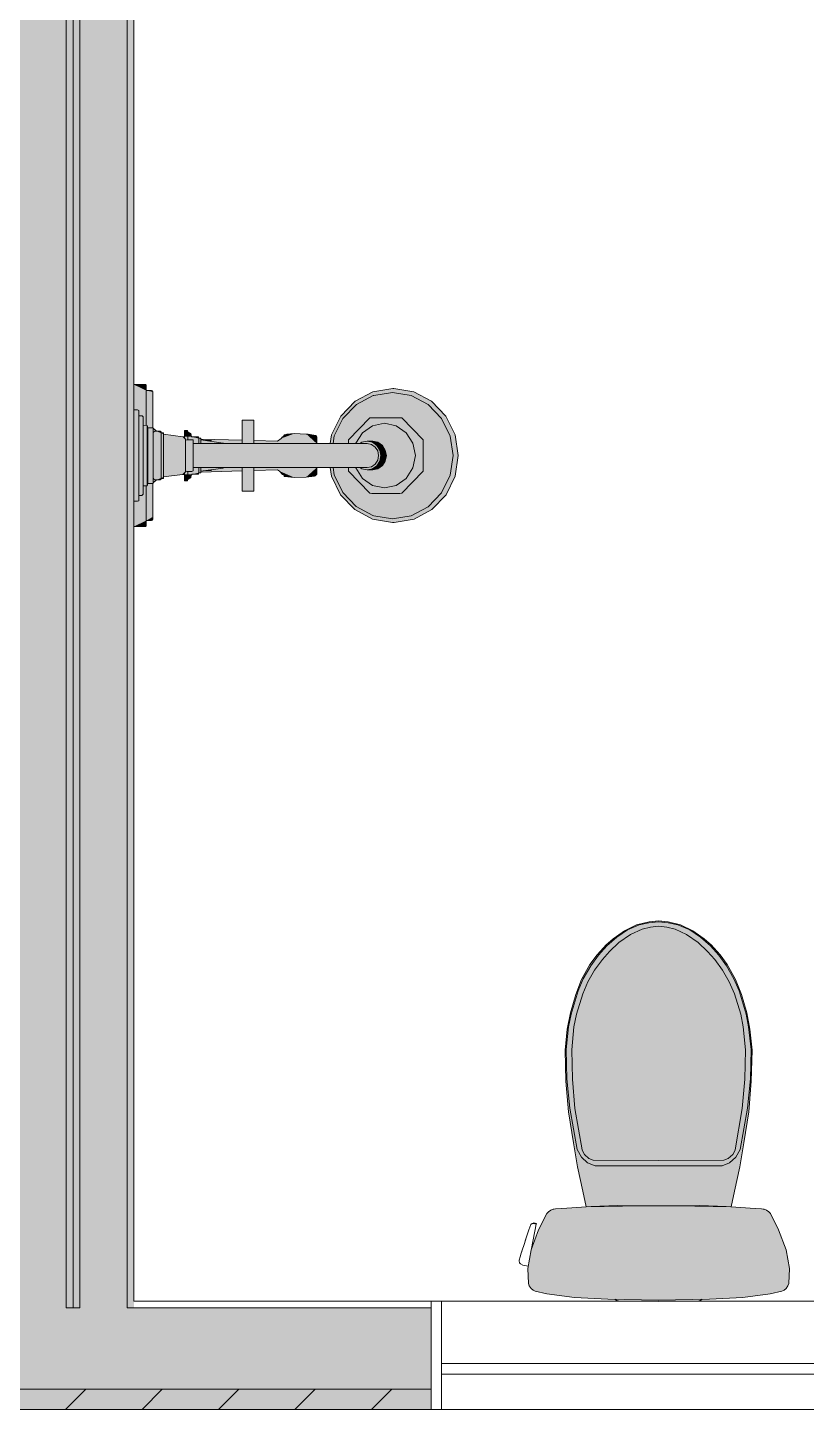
# Model space of a CAD drawing. Header units: inches. Extents: x 99 to 12024, y -5408 to 2559.
# Drawn here: x 9059.3 to 9116.9, y -5408.3 to -5306.1 of the extents above; entities that cross this region are included whole.
import ezdxf

# ---------------------------------------------------------------- set-up
doc = ezdxf.new("R2010")
doc.units = ezdxf.units.IN
doc.header["$LTSCALE"] = 96
doc.header["$MEASUREMENT"] = 0
for name, color, linetype, lineweight in [('Fixtures_ Interior', 231, 'Continuous', 0), ('Walls_  Normal', 6, 'Continuous', 13), ('Windows', 5, 'Continuous', 5)]:
    doc.layers.add(name, color=color, linetype=linetype, lineweight=lineweight)
doc.layers.add('Hatch', color=7, linetype='Continuous', lineweight=0, true_color=0x919191)

# ---------------------------------------------------------------- blocks, each defined once
blk = doc.blocks.new('ADA Toilet')
at = {"layer": 'Fixtures_ Interior', "true_color": 0xffffff, "transparency": 33554687}
h = blk.add_hatch(color=7, dxfattribs=at)
h.dxf.hatch_style = 1
h.paths.add_polyline_path([(-2.364054101943969, 6.809740046024321), (-2.347391843795776, 6.857466662883757), (-2.314676544189453, 6.905904446363448), (-2.277592567443847, 6.936384447574614), (-2.273655550003051, 6.939356256246567), (-2.263622489929199, 6.94336945605278), (-2.234234748840331, 6.953656467437742), (-2.016709266662597, 7.008012448906897), (-1.49824442577362, 7.073620650529862), (-0.872820149421692, 7.106208853363992), (0.08153402519226005, 7.124090453267097), (1.035888199806213, 7.106208853363992), (1.661312476158141, 7.073620650529862), (2.179777317047118, 7.008012448906897), (2.397302799224854, 6.953656467437742), (2.42669054031372, 6.94336945605278), (2.436723600387572, 6.939356256246567), (2.440660617828369, 6.936384447574614), (2.477744594573974, 6.905904446363448), (2.510459894180297, 6.857466662883757), (2.527122152328491, 6.809740046024321), (2.539796766281128, 6.531864080905913), (2.474595077514647, 6.176568846702574), (2.334793533325195, 5.805805019378661), (2.182139333724975, 5.497753812789916), (2.151176834106445, 5.463082842826842), (2.105761607170104, 5.431815492630004), (2.061972007751465, 5.415686511039733), (2.057628643989562, 5.41469589805603), (2.047036872863768, 5.41360366821289), (2.016429850578307, 5.41111447906494), (1.803806443214415, 5.399836824417113), (1.349756032943725, 5.366588248252867), (0.8539734315872184, 5.347208011627196), (0.0815340251922601, 5.35147519302368), (-0.6909053812026974, 5.347208011627196), (-1.186687982559204, 5.366588248252867), (-1.640738392829895, 5.399836824417113), (-1.853361800193787, 5.41111447906494), (-1.883968822479247, 5.41360366821289), (-1.894560593605041, 5.41469589805603), (-1.898903957366943, 5.415686511039733), (-1.942693556785584, 5.431815492630004), (-1.988108783721924, 5.463082842826842), (-2.019071283340454, 5.497753812789916), (-2.171725482940674, 5.805805019378661), (-2.311527027130126, 6.176568846702574), (-2.376728715896606, 6.531864080905913)])
h = blk.add_hatch(color=7, dxfattribs=at)
h.dxf.hatch_style = 1
edge = h.paths.add_edge_path()
edge.add_line((-1.281121208795608, 5.373503274082456), (-1.343532938957214, 5.076291650772093))
edge.add_line((-1.343532938957214, 5.076291650772093), (-1.444472635269165, 4.621733156204223))
edge.add_line((-1.444472635269165, 4.621733156204223), (-1.516303764343262, 4.167174903869628))
edge.add_line((-1.516303764343262, 4.167174903869628), (-1.610588585853576, 3.588080163955688))
edge.add_line((-1.610588585853576, 3.588080163955688), (-1.659915395736694, 3.008985424041748))
edge.add_line((-1.659915395736694, 3.008985424041748), (-1.672920173645019, 2.429890926361083))
edge.add_line((-1.672920173645019, 2.429890926361083), (-1.634108952522278, 2.035581661224366))
edge.add_line((-1.634108952522278, 2.035581661224366), (-1.574545969963074, 1.7259808883667))
edge.add_line((-1.574545969963074, 1.7259808883667), (-1.475663803100586, 1.386078186035157))
edge.add_line((-1.475663803100586, 1.386078186035157), (-1.364005405426026, 1.099007045745849))
edge.add_line((-1.364005405426026, 1.099007045745849), (-1.208201809883118, 0.8209789581298835))
edge.add_line((-1.208201809883118, 0.8209789581298835), (-1.073556322097778, 0.6349239387512206))
edge.add_line((-1.073556322097778, 0.6349239387512206), (-0.904671766281128, 0.4473447875976562))
edge.add_line((-0.904671766281128, 0.4473447875976562), (-0.7739633564949037, 0.3346956558227538))
edge.add_line((-0.7739633564949037, 0.3346956558227538), (-0.5585205960273744, 0.1853690147399911))
edge.add_line((-0.5585205960273744, 0.1853690147399911), (-0.3322065877914425, 0.07721621704101651))
edge.add_line((-0.3322065877914425, 0.07721621704101651), (-0.09646917521953643, 0.02047258758544922))
edge.add_line((-0.09646917521953643, 0.02047258758544921), (0.0815340251922601, 0))
edge.add_line((0.0815340251922601, 0), (0.2595372256040576, 0.02047258758544921))
edge.add_line((0.2595372256040576, 0.02047258758544921), (0.4952746381759645, 0.07721621704101651))
edge.add_line((0.4952746381759645, 0.07721621704101651), (0.7215886464118949, 0.1853690147399911))
edge.add_line((0.7215886464118949, 0.1853690147399911), (0.9370314068794251, 0.3346956558227538))
edge.add_line((0.9370314068794251, 0.3346956558227538), (1.067739816665648, 0.4473447875976562))
edge.add_line((1.067739816665648, 0.4473447875976562), (1.2366243724823, 0.6349239387512206))
edge.add_line((1.2366243724823, 0.6349239387512206), (1.371269860267639, 0.8209789581298835))
edge.add_line((1.371269860267639, 0.8209789581298835), (1.527073455810546, 1.099007045745849))
edge.add_line((1.527073455810546, 1.099007045745849), (1.638731853485107, 1.386078186035157))
edge.add_line((1.638731853485107, 1.386078186035157), (1.737614020347594, 1.7259808883667))
edge.add_line((1.737614020347594, 1.7259808883667), (1.797177002906799, 2.035581661224366))
edge.add_line((1.797177002906799, 2.035581661224366), (1.835988224029541, 2.429890926361083))
edge.add_line((1.835988224029541, 2.429890926361083), (1.822983446121216, 3.008985424041748))
edge.add_line((1.822983446121216, 3.008985424041748), (1.773656636238098, 3.588080163955688))
edge.add_line((1.773656636238098, 3.588080163955688), (1.679371814727782, 4.167174903869628))
edge.add_line((1.679371814727782, 4.167174903869628), (1.607540685653686, 4.621733156204223))
edge.add_line((1.607540685653686, 4.621733156204223), (1.506600989341736, 5.076291650772093))
edge.add_line((1.506600989341736, 5.076291650772093), (1.44418925918013, 5.373503274082456))
edge.add_arc((0.08153402519226094, 45.4302420428841), 40.07990955676836, 268.0516562162248, 271.9483437837752, ccw=False)
at = {"layer": 'Fixtures_ Interior', "color": 17, "true_color": 0x804040, "transparency": 33554687}
blk.add_line((-2.216810424804687, 5.69465470600128), (-2.3040928711257, 6.156852001500676), dxfattribs=at)
for points in [[(-2.364054101943969, 6.809740046024321), (-2.347391843795776, 6.857466662883757), (-2.314676544189453, 6.905904446363448), (-2.277592567443847, 6.936384447574614), (-2.273655550003051, 6.939356256246567), (-2.263622489929199, 6.94336945605278), (-2.234234748840331, 6.953656467437742), (-2.016709266662597, 7.008012448906897), (-1.49824442577362, 7.073620650529862), (-0.872820149421692, 7.106208853363992), (0.08153402519226005, 7.124090453267097), (1.035888199806213, 7.106208853363992), (1.661312476158141, 7.073620650529862), (2.179777317047118, 7.008012448906897), (2.397302799224854, 6.953656467437742), (2.42669054031372, 6.94336945605278), (2.436723600387572, 6.939356256246567), (2.440660617828369, 6.936384447574614), (2.477744594573974, 6.905904446363448), (2.510459894180297, 6.857466662883757), (2.527122152328491, 6.809740046024321), (2.539796766281128, 6.531864080905913), (2.474595077514647, 6.176568846702574), (2.334793533325195, 5.805805019378661), (2.182139333724975, 5.497753812789916), (2.151176834106445, 5.463082842826842), (2.105761607170104, 5.431815492630004), (2.061972007751465, 5.415686511039733), (2.057628643989562, 5.41469589805603), (2.047036872863768, 5.41360366821289), (2.016429850578307, 5.41111447906494), (1.803806443214415, 5.399836824417113), (1.349756032943725, 5.366588248252867), (0.8539734315872184, 5.347208011627196), (0.0815340251922601, 5.35147519302368), (-0.6909053812026974, 5.347208011627196), (-1.186687982559204, 5.366588248252867), (-1.640738392829895, 5.399836824417113), (-1.853361800193787, 5.41111447906494), (-1.883968822479247, 5.41360366821289), (-1.894560593605041, 5.41469589805603), (-1.898903957366943, 5.415686511039733), (-1.942693556785584, 5.431815492630004), (-1.988108783721924, 5.463082842826842), (-2.019071283340454, 5.497753812789916), (-2.171725482940674, 5.805805019378661), (-2.311527027130126, 6.176568846702574), (-2.376728715896606, 6.531864080905913)], [(-0.7060183758735653, 0.308559169769287), (-0.8906255669593811, 0.4712207527160653), (-1.04830883216858, 0.6463791503906258), (-1.192682408332824, 0.8459217185974119), (-1.333169714927674, 1.091336486816406), (-1.43040094089508, 1.317396331787109), (-1.560576013565063, 1.749882045745849), (-1.609572538375855, 1.991588706970215), (-1.655749831199646, 2.418867374420167), (-1.641678136825562, 2.969285327911376), (-1.588795342445373, 3.519678089141845), (-1.450314575195312, 4.295952896118163), (-1.36718035697937, 4.438395994186401), (-1.25138182926178, 4.543424951553344), (-1.113027992248535, 4.602327606201171), (1.276096042633057, 4.602327606201171), (1.414449879646299, 4.543424951553344), (1.53024840736389, 4.438395994186401), (1.613382625579834, 4.295952896118163), (1.751863392829895, 3.519678089141845), (1.804746187210082, 2.969285327911376), (1.818817881584167, 2.418867374420167), (1.772640588760375, 1.991588706970215), (1.723644063949584, 1.749882045745849), (1.593468991279601, 1.317396331787109), (1.496237765312194, 1.091336486816406), (1.355750458717345, 0.8459217185974119), (1.2113768825531, 0.6463791503906258), (1.053693617343902, 0.4712207527160653), (0.8690864262580863, 0.308559169769287), (0.6688074083328239, 0.1695448837280273), (0.4452620356082918, 0.07655588912963866), (0.2633980304002755, 0.03566158294677733), (0.0815340251922601, 0.01775473022460937), (-0.1003299800157544, 0.03566158294677733), (-0.2821939852237707, 0.07655588912963866), (-0.5057393579483037, 0.1695448837280273)]]:
    blk.add_lwpolyline(points, close=True, dxfattribs=at)
for points in [[(0.9012120554687529, 7.108732261333059), (0.8577072153091422, 7.137095253884793), (0.8378698239326469, 7.137400051474572), (0.08153402519226005, 7.14811885124445), (-0.6748017735481259, 7.137400051474572), (-0.6946391649246216, 7.137095253884793), (-0.7381440050842311, 7.108732261333059)], [(-2.367994570386471, 6.484270217414072), (-2.467178136825561, 6.465519232749938), (-2.513710906982421, 6.442405272960661), (-2.529636775970459, 6.426327039241789), (-2.539796766281127, 6.383909025192259), (-2.537637741088867, 6.374866638660431), (-2.520035617828368, 6.307912271022795), (-2.499715637207031, 6.239789430618285), (-2.47672866821289, 6.169101279258727), (-2.496565877914429, 6.229731057167052)], [(-2.53724591597569, 6.373376227402139), (-2.535275482177733, 6.365240046024321), (-2.532951719574078, 6.357042106777784)], [(-2.410231273651123, 5.977077268600462), (-2.451887403488159, 6.096685883522032), (-2.47672866821289, 6.169101279258727)], [(-2.29311196899414, 5.692673480033873), (-2.266619884490966, 5.685231225967406), (-2.216810424804687, 5.69465470600128), (-2.214371862411499, 5.681700675964356), (-2.264130695343017, 5.672302630424499), (-2.291816505432128, 5.683707215309142), (-2.315616409301757, 5.704916313171386), (-2.35498634147644, 5.803290395736693), (-2.422686128937075, 6.012839303999078)]]:
    blk.add_lwpolyline(points, dxfattribs=at)
blk.add_lwpolyline([(-1.281121208795608, 5.373503274082456), (-1.343532938957214, 5.076291650772093), (-1.444472635269165, 4.621733156204223), (-1.516303764343262, 4.167174903869628), (-1.610588585853576, 3.588080163955688), (-1.659915395736694, 3.008985424041748), (-1.672920173645019, 2.429890926361083), (-1.634108952522278, 2.035581661224366), (-1.574545969963074, 1.7259808883667), (-1.475663803100586, 1.386078186035157), (-1.364005405426026, 1.099007045745849), (-1.208201809883118, 0.8209789581298835), (-1.073556322097778, 0.6349239387512206), (-0.904671766281128, 0.4473447875976562), (-0.7739633564949037, 0.3346956558227538), (-0.5585205960273744, 0.1853690147399911), (-0.3322065877914425, 0.07721621704101651), (-0.09646917521953643, 0.02047258758544921), (0.0815340251922601, 0), (0.2595372256040576, 0.02047258758544921), (0.4952746381759645, 0.07721621704101651), (0.7215886464118949, 0.1853690147399911), (0.9370314068794251, 0.3346956558227538), (1.067739816665648, 0.4473447875976562), (1.2366243724823, 0.6349239387512206), (1.371269860267639, 0.8209789581298835), (1.527073455810546, 1.099007045745849), (1.638731853485107, 1.386078186035157), (1.737614020347594, 1.7259808883667), (1.797177002906799, 2.035581661224366), (1.835988224029541, 2.429890926361083), (1.822983446121216, 3.008985424041748), (1.773656636238098, 3.588080163955688), (1.679371814727782, 4.167174903869628), (1.607540685653686, 4.621733156204223), (1.506600989341736, 5.076291650772093), (1.44418925918013, 5.373503274082456, -0.01700414557459191)], format="xyb", close=True, dxfattribs=at)
at = {"layer": 'Fixtures_ Interior', "transparency": 33554687}
for points in [[(1.518920004844664, 4.306519353866577), (1.473809628486632, 4.389729633331298), (1.389430815696716, 4.466336149215699), (1.308328571319579, 4.497882915496826), (0.08153402519226005, 4.498517808914183), (-1.145260520935058, 4.497882915496826), (-1.226362765312195, 4.466336149215699), (-1.310716143608094, 4.389729633331298), (-1.355851954460144, 4.306519353866577)], [(1.519427968025207, 4.303852365493774), (1.652549445152282, 3.526002557754516), (1.701419039726257, 2.974035037994384), (1.713280839920042, 2.422042568206788), (1.672513827323913, 1.993239768981934), (1.624177630424499, 1.751863513946534), (1.506347007751465, 1.371777702331544), (1.408226785659789, 1.146175193786622), (1.282928595542907, 0.9274303092956551), (1.13858045387268, 0.7280655403137215), (1.002639623641967, 0.5771387062072761), (0.8261096405982972, 0.4042408294677742), (0.6076696066856376, 0.2574038619995126), (0.3922776243686678, 0.1534668922424316), (0.2369058247804644, 0.116636775970459), (0.0815340251922601, 0.1010156364440927), (-0.07383777439594329, 0.116636775970459), (-0.2292095739841467, 0.1534668922424316), (-0.4446015563011175, 0.2574038619995126), (-0.6630415902137753, 0.4042408294677742), (-0.8395715732574468, 0.5771387062072761), (-0.9755124034881592, 0.7280655403137215), (-1.119860545158386, 0.9274303092956551), (-1.245158735275269, 1.146175193786622), (-1.343278957366943, 1.371777702331544), (-1.461109580039978, 1.751863513946534), (-1.509445776939392, 1.993239768981934), (-1.550212789535522, 2.422042568206788), (-1.538350989341736, 2.974035037994384), (-1.48950682926178, 3.526002557754516), (-1.356359917640686, 4.303852365493774)]]:
    blk.add_lwpolyline(points, dxfattribs=at)
blk = doc.blocks.new('K-T13133-3B  Pinstripe Bath and Shower Trim Set')
at = {"layer": 'Fixtures_ Interior', "color": 17, "lineweight": 0, "true_color": 0x804040, "transparency": 33554687}
for p, q in [((-2.942882368182893, 14.40230452305866), (-2.998084017258329, 14.40230452305866)), ((-1.429389597624095, 14.8657978288382), (-1.423011310680778, 14.6679614895246)), ((-1.309619156556721, 14.40225943406938), (-1.312788385958413, 14.63914443982543)), ((1.209156766463877, 14.39489899541741), (-1.309519780846529, 14.3948315666934)), ((1.308262791540983, 14.39481948039935), (1.209156766463877, 14.39484309616643)), ((1.212437425113933, 14.63914443982543), (1.311533623937091, 14.63914443982543)), ((1.423115803498149, 14.71012171277528), (3.060518573221884, 14.7103487818022)), ((1.821593855565652, 14.86593761195553), (1.780034722719563, 14.86584621467756)), ((2.942326284016133, 14.40230393943909), (2.884921732439622, 14.40224294519169)), ((1.007117090821168, 13.90143372601187), (-1.008371927930398, 13.9014337260119)), ((-0.7450756369293572, 12.75200406751935), (-1.126053720501943, 12.75200474978303)), ((-0.8227659733449286, 12.91428139397851), (-0.8874679511933437, 12.91428139397851)), ((-0.8014622086203076, 12.75183085126548), (-0.7919035700710566, 12.75200036072226)), ((-0.5658522065602369, 12.50619030519172), (-0.5660244962350021, 6.6752420052091)), ((0.5639662366702396, 6.674708915346798), (0.5642287169745828, 12.50525451123292)), ((0.8234884666500761, 12.91428139397851), (0.884135671955903, 12.91428139397851)), ((-0.8282204875305297, 12.22826438863797), (-0.5658602217852149, 12.22824658158697)), ((0.5642125932366184, 12.14709382610664), (0.7794300086724775, 12.14709260997196)), ((-0.7239160572527226, 10.18333600302782), (-0.565920729021343, 10.18290745791222)), ((0.5641243081116158, 10.18599235679818), (0.7210919811923873, 10.18597187373194)), ((-1.659356672326908, 9.650092656897812), (-1.658867208947157, 9.642302277351348)), ((-0.5659369562673646, 9.634374369390514), (-0.70756925762214, 9.634366391840842)), ((0.5640994753021573, 9.634374481528994), (0.7046832175859095, 9.63436654947526))]:
    blk.add_line(p, q, dxfattribs=at)
for points in [[(-0.5660244962349452, 6.6752420052091), (-0.8754714240678823, 6.675387991379921), (-0.9518772303339915, 6.743115259999342), (-0.9733086832357571, 6.785921048730131), (-1.019126016058237, 7.179156259204092), (-1.033228917751956, 7.738228788523998), (-0.9797932247383301, 8.193955838755699), (-0.9771731523867402, 8.204453947960587), (-0.8916651108087308, 8.23692276624459), (-0.8899613491502123, 8.29130913630189), (-0.7324590760351839, 8.430387072454607), (-0.6745963280781666, 8.527046505354917), (-0.70756925762214, 9.63436639184087), (-1.651046885712731, 9.634313249729132), (-1.658568817598393, 9.637553031633331), (-1.670886878525664, 9.649963723183646), (-1.670891333094119, 10.17017380556149), (-1.658568817598393, 10.18261070045946), (-1.651046885712674, 10.1858507443971), (-0.7239160572527794, 10.18333600302782), (-0.7823296688357004, 12.14710054267414), (-0.8210722808365176, 12.14708432133199), (-0.8282204875305297, 12.22826438863797), (-0.859341150887758, 12.24474570473825), (-0.8795548033839964, 12.26495503661795), (-0.8813176988498981, 12.5537232974782), (-0.9170499541996833, 12.58952149219118), (-1.046385925468201, 12.6131422379022), (-1.126053720501943, 12.752004749783), (-1.18613209219825, 12.76359750383619), (-1.188637917970652, 12.91428139397851), (-0.8874679511933437, 12.91428139397851), (-0.8874679511933437, 13.01005979321252), (-1.008371927930398, 13.9014337260119), (-1.07343726899154, 13.90165132544072), (-1.077530609879489, 14.00580043144367), (-1.108545944539514, 14.00614794109111), (-1.146814095139234, 14.05667044252328), (-1.146809003415001, 14.23027228827124), (-1.290210573046863, 14.38285448331499), (-1.309519780846529, 14.3948315666934), (-1.309619156556778, 14.40225943406938), (-2.884930379543107, 14.40224294519169), (-3.017356838693615, 14.40238365716863), (-3.040823767345671, 14.42372720095153), (-3.059494435939314, 14.46353912619588), (-3.06051725733596, 14.71003166133667), (-3.307611016489773, 14.71151070725273), (-3.339865760568841, 14.75128306544212), (-3.340626443640872, 14.77229684009484), (-3.340626443640872, 15.29760014301263), (3.340626443640872, 15.29760014301263), (3.340626443640872, 14.77229684009484), (3.339866022602337, 14.75128306544212), (3.307615471058227, 14.71151070725273), (3.060518573228137, 14.71034878180222), (3.059494435939257, 14.46353912619588), (3.040823767345614, 14.42373152450392), (3.017352384125161, 14.40238365716863), (2.99808401725835, 14.40230452305866), (1.308362392025344, 14.40228683664037), (1.308262791540983, 14.39481948039935), (1.28395977756486, 14.37974912250192), (1.149184528207854, 14.23634550818133), (1.149184277273321, 14.05667339039994), (1.110923463610106, 14.00614794109111), (1.076275772770259, 14.00580043144365), (1.072628005272918, 13.90143372601187), (1.007117090821168, 13.90143372601187), (0.884135671955903, 12.99474369021928), (0.884135671955903, 12.91428139397851), (1.185305638733212, 12.91428139397851), (1.182777802151975, 12.76349639166841), (1.122721441264503, 12.752004749783), (1.043572341422248, 12.61374891090878), (0.8832344734524895, 12.57558995834296), (0.879946150324372, 12.26495503661795), (0.8597280432596222, 12.24474570473822), (0.8255300592006733, 12.2281456874731), (0.8178894916757145, 12.14710626663566), (0.7794300086724775, 12.14709260997196), (0.7210919811923873, 10.18597187373194), (1.649341179044768, 10.1858507443971), (1.656863110930431, 10.18261070045946), (1.669181171857701, 10.17020446347823), (1.669181171857701, 9.649994381100385), (1.656863110930374, 9.637557486202383), (1.649341179044768, 9.634313249729132), (0.7046832175859663, 9.634366549475232), (0.6715758714726121, 8.52141320173223), (0.8042736913714634, 8.356777676353374), (0.8871726862437299, 8.291207991379963), (0.887705346986138, 8.245396689539206), (0.9056322869026872, 8.238867328504114), (0.9740590111955498, 8.195441568567787), (1.014165456242608, 8.091436289185651), (1.032836092082107, 7.732979733921525), (1.013717051520985, 7.166587561467452), (1.002058364987533, 7.077547013931564), (0.9441561154895339, 6.711933276288732), (0.9262548098255365, 6.686646521733792), (0.8585886375879568, 6.674569922866112), (0.5639662366702396, 6.674708915346798), (0.5639375572100107, 6.037644350541086), (0.9822391442183971, 5.9727260803989), (1.858870506037363, 5.540186896574937), (2.553548009935867, 4.868415734237772), (2.998271161762887, 4.023177427792632), (3.149508739430132, 3.087201747374252), (3.149508739430132, 3.03649386831637), (2.998271161762887, 2.100520353768445), (2.55354565163492, 1.255275430977974), (1.858872733321562, 0.5835087232099454), (0.9822413715026528, 0.1509695393859829), (0.009467456897141346, 0), (-0.9642252226877872, 0.1453777449961535), (-1.843529522104575, 0.5728722603294614), (-2.542374536825719, 1.240640599278663), (-2.992342287924373, 2.083307047151379), (-3.149398318093574, 3.018403537700408), (-3.149398318093574, 3.105294278661972), (-2.992344384191881, 4.040381956288172), (-2.542372178524772, 4.88305502050622), (-1.843533845656339, 5.55081916691978), (-0.9642296117478963, 5.97831577852088), (-0.5660433546207748, 6.037767929946317)], [(-0.4758467665732269, 3.569353351073858), (-0.6272493925525282, 3.796427893391808), (-0.6756382560321867, 4.027214401938693), (-0.6785178069962399, 4.298699425997881), (-0.6271438585852138, 4.049356230707986), (-0.4804122079264062, 3.837892594789537), (-0.2606685753428337, 3.696504571507489), (-0.001363603392121604, 3.646710874023825), (0.2580248965791156, 3.696099991819665), (0.4780081096109825, 3.83714317904662), (0.6250958637126018, 4.048375701438658), (0.6768940442606208, 4.297637666350852), (0.6740123315207143, 4.032953983209268), (0.6256234680410557, 3.796427893391808), (0.4784785251414405, 3.573444217709891), (0.2586645365796016, 3.443686288251456), (0.002199509776062314, 3.381413508480136), (-0.2602904938452469, 3.443686288251456)]]:
    blk.add_lwpolyline(points, close=True, dxfattribs=at)
for points in [[(-2.154448144702599, 15.29760014301263), (-2.154121126966515, 15.11860957948335), (-2.124841090858411, 15.05889382629982), (-1.929406277799956, 15.05889298779272), (1.938899519675317, 15.05793729928274), (2.1242139723077, 15.0588934070463), (2.153494008415805, 15.11860957948335), (2.153820606898421, 15.29760014301263)], [(-1.874400617974572, 15.05887939830941), (-1.872930524398043, 14.91852311969546), (-1.868384348985614, 14.89875824870421), (-1.822220974116306, 14.86593761195553), (-1.780666243432051, 14.86584621467756), (1.821593855565652, 14.86593761195553), (1.867756811181437, 14.89875866795779), (1.872302986593866, 14.91852311969546), (1.873745382393224, 15.05795339600922)], [(-1.424376229564587, 14.71029739536317), (-2.848718930542589, 14.71038527347093), (-3.06051725733596, 14.7100316613367)], [(-3.017356838693672, 14.40238365716863), (-2.998084017258293, 14.40230452305866), (-2.942333180918443, 14.40230393951043)], [(-1.312217415095915, 14.66798400802651), (-1.423011310680749, 14.6679614895246), (-1.312788385958413, 14.63914443982543), (-1.212119986504238, 14.63914443982543)], [(0.5498560040475127, 14.66800319974664), (-0.5387635539215125, 14.66796039225943), (-1.312217415095933, 14.66801454189164)], [(-1.212119986504263, 14.6391426084403), (-0.5008705708378329, 14.63914443982543), (0.5034135577032544, 14.63914443982543), (1.212437425113944, 14.63914261034449)], [(-1.059259413767109, 14.39482555567085), (-1.108744607952474, 14.35708531685316), (-1.146806758202729, 14.30682258628269), (-1.146809003415001, 14.23027228827124)], [(0.5498560040475127, 14.66799116481587), (1.009885053084361, 14.66796258678983), (1.316028152491015, 14.66798456484764), (1.421756548659403, 14.6679614895246), (1.428134835602716, 14.8657978288382)], [(1.058751664754254, 14.3948941260673), (1.111122166300675, 14.35708531685316), (1.149184626651333, 14.30683211229163), (1.149184528207854, 14.23634550818133)], [(1.308362392025344, 14.4022868366404), (1.311533623937066, 14.63914443982543), (1.421756548659374, 14.6679614895246)], [(1.076275772767588, 14.00580043144362), (0.4491486054516827, 14.00614794109109), (-1.077530609878807, 14.00580043144367)], [(0.884135671955903, 12.99474369021925), (0.8821410284275544, 12.98003802631649), (0.7729352520051407, 12.85760511167859), (-0.1790886163962, 12.8570248385447), (-0.7706149048794373, 12.857720537425), (-0.8833958655367837, 12.98003802631652), (-0.8874679511933399, 13.01005979321252)], [(0.7217267360175015, 12.85670821300192), (0.7474528740707456, 12.80578528786634), (0.7466069427615594, 12.55623835411137), (0.7429724515167209, 12.50776447413227), (0.7217267360175015, 12.505311032782), (-0.3017909721969545, 12.50770291809957), (-0.7193493482633357, 12.505311032782), (-0.7450761850724348, 12.55627169787226), (-0.7450754863165798, 12.80578528786634), (-0.7193493482633535, 12.85670821300192)], [(1.122721441264503, 12.752004749783), (1.03452059281426, 12.75200036072226), (0.7472705502363084, 12.75200036072226)], [(-0.5658626231847279, 12.14707155813426), (-0.5799939184441882, 12.14707108864144), (-0.7823296687853372, 12.14710054267416)], [(-0.7413158132719104, 12.14710691172854), (-0.5883862599041549, 11.09234546826644), (-0.5658943232490117, 11.07550746226582)], [(-0.6669695919708829, 11.63433795393982), (-0.6774838522892992, 11.63897245558366), (-0.6908878452941281, 11.64744386686408), (-0.70513591351272, 11.66600893867832), (-0.7051386534501027, 11.8975915468186)], [(0.7381172632846074, 12.14708521152428), (0.5851946926231903, 11.09234101369731), (0.564164402837104, 11.07662727898281)], [(0.5642162426403843, 12.22815877135679), (0.5863332934218874, 12.22822482158301), (0.7631393079179247, 12.22771044986854), (0.8255300592006733, 12.22814568747313)], [(0.6636878483434998, 11.63372741733295), (0.6755012417852413, 11.63834370625665), (0.689147026145406, 11.64744386686408), (0.7033950943640548, 11.66600893867832), (0.7033950943640548, 11.90759795959912)], [(0.5639728911344264, 5.900065481496597), (0.9226421934569089, 5.844660625165602), (1.748224921378778, 5.43803917250807), (2.402683829918431, 4.806084389984392), (2.821957508097739, 4.010654913456165), (2.830813452218877, 3.982339051912163), (2.976492252521666, 3.098201024262949), (2.830813452218877, 2.214060834837483), (2.408042675769252, 1.416468468485391), (1.749561422931833, 0.7834937206541781), (0.9198242203509039, 0.3770986649204815), (5.521066827895993e-05, 0.2370645686117996), (-0.9197137990144029, 0.3770986649204815), (-1.749448774311077, 0.7834916243863859), (-2.407932254432808, 1.416466241200851), (-2.830703030882319, 2.214058607552943), (-2.976381831185165, 3.098198821544031), (-2.830705389183322, 3.982339051912163), (-2.817710102834326, 4.022898296631439), (-2.394701924089361, 4.81649891051029), (-1.737282299728008, 5.44560722337809), (-0.909795964383818, 5.848636983172355), (-0.5660142617888972, 5.90021243306245)], [(0.5639375572100676, 6.037644350541115), (0.5646196597483026, 4.984043791404019), (0.5647076374752942, 4.300391638189467), (0.5213919378901437, 4.092412523442363), (0.3986458783206785, 3.916157801702298), (0.2150982838959408, 3.798467561973325), (-0.001343820539204899, 3.757281664194636), (-0.2177309572552417, 3.798907254147025), (-0.4011092944558072, 3.917039282317432), (-0.5235256504512336, 4.093717974222557), (-0.5663269456424587, 4.302047165694376), (-0.5655422865108335, 5.000021544670744), (-0.5660433546207173, 6.037767929946341)], [(-0.5656332206928596, 5.173458853559168), (-0.7338066277475264, 5.173686903667885), (-1.778296401202283, 4.172501068864278), (-1.780380091167387, 4.073154436028858), (-1.780389000304524, 2.754604475675023), (-1.778305135650498, 2.655257842839603), (-0.7338007756671914, 1.654055761959967), (0.7412123957237782, 1.656054553378738), (1.782765560345752, 2.660099522874816), (1.782756651208615, 4.167671092991384), (0.7412138805800055, 5.171686714737177), (0.5644870028994937, 5.171926363706461)], [(0.5646385854084883, 4.83697738276129), (0.5806855849464796, 4.83390909067441), (1.073656888296682, 4.517277794871802), (1.403050345718384, 4.04340335418749), (1.518716360041992, 3.48443039758871), (1.403050345718384, 2.925456392855949), (1.073656888296682, 2.451579331836854), (0.5806855849464796, 2.134950656369028), (-0.0008140794636233295, 2.023762515327462), (-0.5823115094580089, 2.134950656369028), (-1.075282878316557, 2.451579331836854), (-1.404676335738259, 2.925458489123798), (-1.520342350061867, 3.48443039758871), (-1.404676335738259, 4.04340335418749), (-1.075282878316557, 4.517277794871802), (-0.5823115094580089, 4.83390909067441), (-0.5657254640180156, 4.837080464076905)], [(-0.5659523869184113, 4.635226736621689), (-0.6267196264482209, 4.547958770575235), (-0.6785178069962292, 4.298699425997881)], [(0.5646646186775683, 4.634679584310845), (0.6255179340736845, 4.546978765372899), (0.6768940442606173, 4.297637666350852)]]:
    blk.add_lwpolyline(points, dxfattribs=at)
at = {"layer": 'Fixtures_ Interior', "color": 7, "lineweight": 0, "true_color": 0xffffff, "transparency": 33554687}
for points in [[(3.340626443640872, 15.29760014301263), (1.308362392025344, 14.40228683664037), (3.340626443640872, 15.29760014301263), (-3.340626443640872, 15.29760014301263)], [(-3.340626443640872, 15.29760014301263), (1.308362392025344, 14.40228683664037), (-3.340626443640872, 15.29760014301263), (-1.309619156556778, 14.40225943406938)], [(-3.340626443640872, 14.77229684009484), (-3.340626443640872, 15.29760014301263), (-3.340626443640872, 14.77229684009484), (-3.06051725733596, 14.71003166133667)], [(-3.06051725733596, 14.71003166133667), (-3.340626443640872, 15.29760014301263), (-3.06051725733596, 14.71003166133667), (-1.309619156556778, 14.40225943406938)], [(3.060518573228137, 14.71034878180222), (1.308362392025344, 14.40228683664037), (3.060518573228137, 14.71034878180222), (3.340626443640872, 15.29760014301263)], [(3.340626443640872, 15.29760014301263), (3.340626443640872, 14.77229684009484), (3.340626443640872, 15.29760014301263), (3.060518573228137, 14.71034878180222)], [(-3.339865760568841, 14.75128306544212), (-3.340626443640872, 14.77229684009484), (-3.339865760568841, 14.75128306544212), (-3.307611016489773, 14.71151070725273)], [(-3.307611016489773, 14.71151070725273), (-3.340626443640872, 14.77229684009484), (-3.307611016489773, 14.71151070725273), (-3.06051725733596, 14.71003166133667)], [(-3.059494435939314, 14.46353912619588), (-3.06051725733596, 14.71003166133667), (-3.059494435939314, 14.46353912619588), (-2.884930379543107, 14.40224294519169)], [(-2.884930379543107, 14.40224294519169), (-3.06051725733596, 14.71003166133667), (-2.884930379543107, 14.40224294519169), (-1.309619156556778, 14.40225943406938)], [(-3.040823767345671, 14.42372720095153), (-3.059494435939314, 14.46353912619588), (-3.040823767345671, 14.42372720095153), (-3.017356838693615, 14.40238365716863)], [(-3.017356838693615, 14.40238365716863), (-3.059494435939314, 14.46353912619588), (-3.017356838693615, 14.40238365716863), (-2.884930379543107, 14.40224294519169)], [(-1.309619156556778, 14.40225943406938), (1.308362392025344, 14.40228683664037), (-1.309619156556778, 14.40225943406938), (1.28395977756486, 14.37974912250192)], [(-1.290210573046863, 14.38285448331499), (-1.309619156556778, 14.40225943406938), (-1.290210573046863, 14.38285448331499), (1.28395977756486, 14.37974912250192)], [(-1.309519780846529, 14.3948315666934), (-1.309619156556778, 14.40225943406938), (-1.309519780846529, 14.3948315666934), (-1.290210573046863, 14.38285448331499)], [(1.28395977756486, 14.37974912250192), (1.149184528207854, 14.23634550818133), (1.28395977756486, 14.37974912250192), (-1.290210573046863, 14.38285448331499)], [(-1.290210573046863, 14.38285448331499), (1.149184528207854, 14.23634550818133), (-1.290210573046863, 14.38285448331499), (-1.146809003415001, 14.23027228827124)], [(1.308262791540983, 14.39481948039935), (1.28395977756486, 14.37974912250192), (1.308262791540983, 14.39481948039935), (1.308362392025344, 14.40228683664037)], [(3.060518573228137, 14.71034878180222), (2.99808401725835, 14.40230452305866), (3.060518573228137, 14.71034878180222), (1.308362392025344, 14.40228683664037)], [(3.060518573228137, 14.71034878180222), (3.059494435939257, 14.46353912619588), (3.060518573228137, 14.71034878180222), (2.99808401725835, 14.40230452305866)], [(3.059494435939257, 14.46353912619588), (3.040823767345614, 14.42373152450392), (3.059494435939257, 14.46353912619588), (2.99808401725835, 14.40230452305866)], [(3.040823767345614, 14.42373152450392), (3.017352384125161, 14.40238365716863), (3.040823767345614, 14.42373152450392), (2.99808401725835, 14.40230452305866)], [(3.340626443640872, 14.77229684009484), (3.307615471058227, 14.71151070725273), (3.340626443640872, 14.77229684009484), (3.060518573228137, 14.71034878180222)], [(3.339866022602337, 14.75128306544212), (3.307615471058227, 14.71151070725273), (3.339866022602337, 14.75128306544212), (3.340626443640872, 14.77229684009484)], [(-1.077530609879489, 14.00580043144367), (-1.146814095139234, 14.05667044252328), (-1.077530609879489, 14.00580043144367), (-1.146809003415001, 14.23027228827124)], [(-1.108545944539514, 14.00614794109111), (-1.146814095139234, 14.05667044252328), (-1.108545944539514, 14.00614794109111), (-1.077530609879489, 14.00580043144367)], [(1.149184528207854, 14.23634550818133), (1.007117090821168, 13.90143372601187), (1.149184528207854, 14.23634550818133), (-1.146809003415001, 14.23027228827124)], [(-1.077530609879489, 14.00580043144367), (-1.146809003415001, 14.23027228827124), (-1.077530609879489, 14.00580043144367), (-1.008371927930398, 13.9014337260119)], [(-1.146809003415001, 14.23027228827124), (1.007117090821168, 13.90143372601187), (-1.146809003415001, 14.23027228827124), (-1.008371927930398, 13.9014337260119)], [(-1.07343726899154, 13.90165132544072), (-1.077530609879489, 14.00580043144367), (-1.07343726899154, 13.90165132544072), (-1.008371927930398, 13.9014337260119)], [(-1.008371927930398, 13.9014337260119), (1.007117090821168, 13.90143372601187), (-1.008371927930398, 13.9014337260119), (-0.8874679511933437, 13.01005979321252)], [(1.007117090821168, 13.90143372601187), (0.884135671955903, 12.99474369021928), (1.007117090821168, 13.90143372601187), (-0.8874679511933437, 13.01005979321252)], [(1.149184528207854, 14.23634550818133), (1.076275772770259, 14.00580043144365), (1.149184528207854, 14.23634550818133), (1.007117090821168, 13.90143372601187)], [(1.072628005272918, 13.90143372601187), (1.007117090821168, 13.90143372601187), (1.072628005272918, 13.90143372601187), (1.076275772770259, 14.00580043144365)], [(1.149184277273321, 14.05667339039994), (1.076275772770259, 14.00580043144365), (1.149184277273321, 14.05667339039994), (1.149184528207854, 14.23634550818133)], [(1.110923463610106, 14.00614794109111), (1.076275772770259, 14.00580043144365), (1.110923463610106, 14.00614794109111), (1.149184277273321, 14.05667339039994)], [(-0.8874679511933437, 13.01005979321252), (0.884135671955903, 12.99474369021928), (-0.8874679511933437, 13.01005979321252), (-0.8874679511933437, 12.91428139397851)], [(-1.126053720501943, 12.752004749783), (-1.18613209219825, 12.76359750383619), (-1.126053720501943, 12.752004749783), (-1.188637917970652, 12.91428139397851)], [(-1.126053720501943, 12.752004749783), (-1.188637917970652, 12.91428139397851), (-1.126053720501943, 12.752004749783), (-0.8874679511933437, 12.91428139397851)], [(-1.126053720501943, 12.752004749783), (-0.8874679511933437, 12.91428139397851), (-1.126053720501943, 12.752004749783), (-1.046385925468201, 12.6131422379022)], [(-1.046385925468201, 12.6131422379022), (-0.8874679511933437, 12.91428139397851), (-1.046385925468201, 12.6131422379022), (-0.9170499541996833, 12.58952149219118)], [(-0.9170499541996833, 12.58952149219118), (-0.8874679511933437, 12.91428139397851), (-0.9170499541996833, 12.58952149219118), (-0.8813176988498981, 12.5537232974782)], [(-0.8874679511933437, 12.91428139397851), (0.884135671955903, 12.99474369021928), (-0.8874679511933437, 12.91428139397851), (0.884135671955903, 12.91428139397851)], [(-0.8813176988498981, 12.5537232974782), (-0.8874679511933437, 12.91428139397851), (-0.8813176988498981, 12.5537232974782), (0.884135671955903, 12.91428139397851)], [(0.884135671955903, 12.91428139397851), (0.8832344734524895, 12.57558995834296), (0.884135671955903, 12.91428139397851), (-0.8813176988498981, 12.5537232974782)], [(-0.8813176988498981, 12.5537232974782), (0.8832344734524895, 12.57558995834296), (-0.8813176988498981, 12.5537232974782), (0.7794300086724775, 12.14709260997196)], [(-0.7823296688357004, 12.14710054267414), (-0.8282204875305297, 12.22826438863797), (-0.7823296688357004, 12.14710054267414), (-0.8813176988498981, 12.5537232974782)], [(-0.7823296688357004, 12.14710054267414), (-0.8813176988498981, 12.5537232974782), (-0.7823296688357004, 12.14710054267414), (0.7794300086724775, 12.14709260997196)], [(-0.8282204875305297, 12.22826438863797), (-0.8795548033839964, 12.26495503661795), (-0.8282204875305297, 12.22826438863797), (-0.8813176988498981, 12.5537232974782)], [(0.8255300592006733, 12.2281456874731), (0.7794300086724775, 12.14709260997196), (0.8255300592006733, 12.2281456874731), (0.8832344734524895, 12.57558995834296)], [(0.8832344734524895, 12.57558995834296), (0.879946150324372, 12.26495503661795), (0.8832344734524895, 12.57558995834296), (0.8255300592006733, 12.2281456874731)], [(1.043572341422248, 12.61374891090878), (0.8832344734524895, 12.57558995834296), (1.043572341422248, 12.61374891090878), (0.884135671955903, 12.91428139397851)], [(0.884135671955903, 12.91428139397851), (1.185305638733212, 12.91428139397851), (0.884135671955903, 12.91428139397851), (1.122721441264503, 12.752004749783)], [(0.884135671955903, 12.91428139397851), (1.122721441264503, 12.752004749783), (0.884135671955903, 12.91428139397851), (1.043572341422248, 12.61374891090878)], [(1.185305638733212, 12.91428139397851), (1.182777802151975, 12.76349639166841), (1.185305638733212, 12.91428139397851), (1.122721441264503, 12.752004749783)], [(-0.859341150887758, 12.24474570473825), (-0.8795548033839964, 12.26495503661795), (-0.859341150887758, 12.24474570473825), (-0.8282204875305297, 12.22826438863797)], [(-0.8210722808365176, 12.14708432133199), (-0.8282204875305297, 12.22826438863797), (-0.8210722808365176, 12.14708432133199), (-0.7823296688357004, 12.14710054267414)], [(-0.7239160572527794, 10.18333600302782), (-0.7823296688357004, 12.14710054267414), (-0.7239160572527794, 10.18333600302782), (0.7210919811923873, 10.18597187373194)], [(0.7210919811923873, 10.18597187373194), (-0.7823296688357004, 12.14710054267414), (0.7210919811923873, 10.18597187373194), (0.7794300086724775, 12.14709260997196)], [(0.8255300592006733, 12.2281456874731), (0.8178894916757145, 12.14710626663566), (0.8255300592006733, 12.2281456874731), (0.7794300086724775, 12.14709260997196)], [(0.879946150324372, 12.26495503661795), (0.8597280432596222, 12.24474570473822), (0.879946150324372, 12.26495503661795), (0.8255300592006733, 12.2281456874731)], [(-1.658568817598393, 10.18261070045946), (-1.651046885712674, 10.1858507443971), (-1.658568817598393, 10.18261070045946), (-1.670891333094119, 10.17017380556149)], [(-1.670891333094119, 10.17017380556149), (-1.651046885712674, 10.1858507443971), (-1.670891333094119, 10.17017380556149), (-1.651046885712731, 9.634313249729132)], [(-1.670886878525664, 9.649963723183646), (-1.670891333094119, 10.17017380556149), (-1.670886878525664, 9.649963723183646), (-1.651046885712731, 9.634313249729132)], [(-1.651046885712731, 9.634313249729132), (-1.651046885712674, 10.1858507443971), (-1.651046885712731, 9.634313249729132), (-0.7239160572527794, 10.18333600302782)], [(-0.70756925762214, 9.63436639184087), (-1.651046885712731, 9.634313249729132), (-0.70756925762214, 9.63436639184087), (-0.7239160572527794, 10.18333600302782)], [(0.7210919811923873, 10.18597187373194), (0.7046832175859663, 9.634366549475232), (0.7210919811923873, 10.18597187373194), (-0.7239160572527794, 10.18333600302782)], [(-0.7239160572527794, 10.18333600302782), (0.7046832175859663, 9.634366549475232), (-0.7239160572527794, 10.18333600302782), (-0.70756925762214, 9.63436639184087)], [(1.649341179044768, 9.634313249729132), (0.7046832175859663, 9.634366549475232), (1.649341179044768, 9.634313249729132), (0.7210919811923873, 10.18597187373194)], [(0.7210919811923873, 10.18597187373194), (1.649341179044768, 10.1858507443971), (0.7210919811923873, 10.18597187373194), (1.649341179044768, 9.634313249729132)], [(1.656863110930431, 10.18261070045946), (1.669181171857701, 10.17020446347823), (1.656863110930431, 10.18261070045946), (1.649341179044768, 10.1858507443971)], [(1.649341179044768, 10.1858507443971), (1.669181171857701, 10.17020446347823), (1.649341179044768, 10.1858507443971), (1.669181171857701, 9.649994381100385)], [(1.649341179044768, 10.1858507443971), (1.669181171857701, 9.649994381100385), (1.649341179044768, 10.1858507443971), (1.649341179044768, 9.634313249729132)], [(-1.651046885712731, 9.634313249729132), (-1.658568817598393, 9.637553031633331), (-1.651046885712731, 9.634313249729132), (-1.670886878525664, 9.649963723183646)], [(-0.6745963280781666, 8.527046505354917), (-0.70756925762214, 9.63436639184087), (-0.6745963280781666, 8.527046505354917), (0.7046832175859663, 9.634366549475232)], [(-0.6745963280781666, 8.527046505354917), (0.7046832175859663, 9.634366549475232), (-0.6745963280781666, 8.527046505354917), (0.6715758714726121, 8.52141320173223)], [(1.669181171857701, 9.649994381100385), (1.656863110930374, 9.637557486202383), (1.669181171857701, 9.649994381100385), (1.649341179044768, 9.634313249729132)], [(-0.7324590760351839, 8.430387072454607), (-0.6745963280781666, 8.527046505354917), (-0.7324590760351839, 8.430387072454607), (0.6715758714726121, 8.52141320173223)], [(-0.7324590760351839, 8.430387072454607), (0.6715758714726121, 8.52141320173223), (-0.7324590760351839, 8.430387072454607), (0.8042736913714634, 8.356777676353374)], [(-1.033228917751956, 7.738228788523998), (-0.8916651108087308, 8.23692276624459), (-1.033228917751956, 7.738228788523998), (-0.7324590760351839, 8.430387072454607)], [(-0.7324590760351839, 8.430387072454607), (1.032836092082107, 7.732979733921525), (-0.7324590760351839, 8.430387072454607), (-1.033228917751956, 7.738228788523998)], [(-0.9797932247383301, 8.193955838755699), (-0.8916651108087308, 8.23692276624459), (-0.9797932247383301, 8.193955838755699), (-1.033228917751956, 7.738228788523998)], [(-0.9797932247383301, 8.193955838755699), (-0.9771731523867402, 8.204453947960587), (-0.9797932247383301, 8.193955838755699), (-0.8916651108087308, 8.23692276624459)], [(-0.8916651108087308, 8.23692276624459), (-0.8899613491502123, 8.29130913630189), (-0.8916651108087308, 8.23692276624459), (-0.7324590760351839, 8.430387072454607)], [(0.8042736913714634, 8.356777676353374), (1.032836092082107, 7.732979733921525), (0.8042736913714634, 8.356777676353374), (-0.7324590760351839, 8.430387072454607)], [(0.887705346986138, 8.245396689539206), (1.032836092082107, 7.732979733921525), (0.887705346986138, 8.245396689539206), (0.8042736913714634, 8.356777676353374)], [(0.8871726862437299, 8.291207991379963), (0.887705346986138, 8.245396689539206), (0.8871726862437299, 8.291207991379963), (0.8042736913714634, 8.356777676353374)], [(1.014165456242608, 8.091436289185651), (1.032836092082107, 7.732979733921525), (1.014165456242608, 8.091436289185651), (0.887705346986138, 8.245396689539206)], [(0.887705346986138, 8.245396689539206), (0.9056322869026872, 8.238867328504114), (0.887705346986138, 8.245396689539206), (1.014165456242608, 8.091436289185651)], [(0.9056322869026872, 8.238867328504114), (0.9740590111955498, 8.195441568567787), (0.9056322869026872, 8.238867328504114), (1.014165456242608, 8.091436289185651)], [(-0.5660244962349452, 6.6752420052091), (-1.019126016058237, 7.179156259204092), (-0.5660244962349452, 6.6752420052091), (-1.033228917751956, 7.738228788523998)], [(-1.033228917751956, 7.738228788523998), (1.032836092082107, 7.732979733921525), (-1.033228917751956, 7.738228788523998), (-0.5660244962349452, 6.6752420052091)], [(-0.9733086832357571, 6.785921048730131), (-1.019126016058237, 7.179156259204092), (-0.9733086832357571, 6.785921048730131), (-0.5660244962349452, 6.6752420052091)], [(-0.5660244962349452, 6.6752420052091), (1.032836092082107, 7.732979733921525), (-0.5660244962349452, 6.6752420052091), (0.5639662366702396, 6.674708915346798)], [(0.5639662366702396, 6.674708915346798), (1.032836092082107, 7.732979733921525), (0.5639662366702396, 6.674708915346798), (1.013717051520985, 7.166587561467452)], [(1.013717051520985, 7.166587561467452), (1.002058364987533, 7.077547013931564), (1.013717051520985, 7.166587561467452), (0.5639662366702396, 6.674708915346798)], [(-0.8754714240678823, 6.675387991379921), (-0.9518772303339915, 6.743115259999342), (-0.8754714240678823, 6.675387991379921), (-0.9733086832357571, 6.785921048730131)], [(-0.5660244962349452, 6.6752420052091), (-0.8754714240678823, 6.675387991379921), (-0.5660244962349452, 6.6752420052091), (-0.9733086832357571, 6.785921048730131)], [(-0.5660244962349452, 6.6752420052091), (0.5639662366702396, 6.674708915346798), (-0.5660244962349452, 6.6752420052091), (-0.5660433546207742, 6.037767929946313)], [(-0.5660433546207742, 6.037767929946313), (0.5639662366702396, 6.674708915346798), (-0.5660433546207742, 6.037767929946313), (0.5639375572100107, 6.037644350541086)], [(0.8585886375879568, 6.674569922866112), (0.5639662366702396, 6.674708915346798), (0.8585886375879568, 6.674569922866112), (1.002058364987533, 7.077547013931564)], [(1.002058364987533, 7.077547013931564), (0.9441561154895339, 6.711933276288732), (1.002058364987533, 7.077547013931564), (0.8585886375879568, 6.674569922866112)], [(0.9441561154895339, 6.711933276288732), (0.9262548098255365, 6.686646521733792), (0.9441561154895339, 6.711933276288732), (0.8585886375879568, 6.674569922866112)], [(-0.5660433546207742, 6.037767929946313), (-1.843529522104575, 0.5728722603294614), (-0.5660433546207742, 6.037767929946313), (-3.149398318093574, 3.018403537700408)], [(-0.5660433546207742, 6.037767929946313), (-3.149398318093574, 3.018403537700408), (-0.5660433546207742, 6.037767929946313), (-3.149398318093574, 3.105294278661972)], [(-0.5660433546207742, 6.037767929946313), (-3.149398318093574, 3.105294278661972), (-0.5660433546207742, 6.037767929946313), (-2.542372178524772, 4.88305502050622)], [(-2.542372178524772, 4.88305502050622), (-1.843533845656339, 5.55081916691978), (-2.542372178524772, 4.88305502050622), (-0.5660433546207742, 6.037767929946313)], [(-1.843533845656339, 5.55081916691978), (-0.9642296117478963, 5.97831577852088), (-1.843533845656339, 5.55081916691978), (-0.5660433546207742, 6.037767929946313)], [(-0.5660433546207742, 6.037767929946313), (-0.9642252226877872, 0.1453777449961535), (-0.5660433546207742, 6.037767929946313), (-1.843529522104575, 0.5728722603294614)], [(0.009467456897141346, 0), (-0.9642252226877872, 0.1453777449961535), (0.009467456897141346, 0), (-0.5660433546207742, 6.037767929946313)], [(-0.5660433546207742, 6.037767929946313), (0.5639375572100107, 6.037644350541086), (-0.5660433546207742, 6.037767929946313), (0.009467456897141346, 0)], [(0.5639375572100107, 6.037644350541086), (0.9822413715026528, 0.1509695393859829), (0.5639375572100107, 6.037644350541086), (0.009467456897141346, 0)], [(0.9822391442183971, 5.9727260803989), (1.858870506037363, 5.540186896574937), (0.9822391442183971, 5.9727260803989), (0.5639375572100107, 6.037644350541086)], [(0.5639375572100107, 6.037644350541086), (1.858870506037363, 5.540186896574937), (0.5639375572100107, 6.037644350541086), (2.553548009935867, 4.868415734237772)], [(0.5639375572100107, 6.037644350541086), (2.553548009935867, 4.868415734237772), (0.5639375572100107, 6.037644350541086), (3.149508739430132, 3.087201747374252)], [(3.149508739430132, 3.087201747374252), (3.149508739430132, 3.03649386831637), (3.149508739430132, 3.087201747374252), (0.5639375572100107, 6.037644350541086)], [(0.5639375572100107, 6.037644350541086), (3.149508739430132, 3.03649386831637), (0.5639375572100107, 6.037644350541086), (1.858872733321562, 0.5835087232099454)], [(1.858872733321562, 0.5835087232099454), (0.9822413715026528, 0.1509695393859829), (1.858872733321562, 0.5835087232099454), (0.5639375572100107, 6.037644350541086)], [(-3.149398318093574, 3.105294278661972), (-2.992344384191881, 4.040381956288172), (-3.149398318093574, 3.105294278661972), (-2.542372178524772, 4.88305502050622)], [(2.553548009935867, 4.868415734237772), (2.998271161762887, 4.023177427792632), (2.553548009935867, 4.868415734237772), (3.149508739430132, 3.087201747374252)], [(-0.6785178069962399, 4.298699425997881), (-0.6271438585852138, 4.049356230707986), (-0.6785178069962399, 4.298699425997881), (-0.6756382560321867, 4.027214401938693)], [(-0.6272493925525282, 3.796427893391808), (-0.6756382560321867, 4.027214401938693), (-0.6272493925525282, 3.796427893391808), (-0.6271438585852138, 4.049356230707986)], [(-0.6272493925525282, 3.796427893391808), (-0.6271438585852138, 4.049356230707986), (-0.6272493925525282, 3.796427893391808), (-0.4804122079264062, 3.837892594789537)], [(0.6250958637126018, 4.048375701438658), (0.6256234680410557, 3.796427893391808), (0.6250958637126018, 4.048375701438658), (0.4780081096109825, 3.83714317904662)], [(0.6768940442606208, 4.297637666350852), (0.6740123315207143, 4.032953983209268), (0.6768940442606208, 4.297637666350852), (0.6250958637126018, 4.048375701438658)], [(0.6740123315207143, 4.032953983209268), (0.6256234680410557, 3.796427893391808), (0.6740123315207143, 4.032953983209268), (0.6250958637126018, 4.048375701438658)], [(-0.4758467665732269, 3.569353351073858), (-0.6272493925525282, 3.796427893391808), (-0.4758467665732269, 3.569353351073858), (-0.4804122079264062, 3.837892594789537)], [(-0.4804122079264062, 3.837892594789537), (-0.2606685753428337, 3.696504571507489), (-0.4804122079264062, 3.837892594789537), (-0.4758467665732269, 3.569353351073858)], [(-0.4758467665732269, 3.569353351073858), (-0.2606685753428337, 3.696504571507489), (-0.4758467665732269, 3.569353351073858), (-0.2602904938452753, 3.443686288251456)], [(-0.2602904938452753, 3.443686288251456), (-0.2606685753428337, 3.696504571507489), (-0.2602904938452753, 3.443686288251456), (-0.001363603392121604, 3.646710874023825)], [(-0.2602904938452753, 3.443686288251456), (-0.001363603392121604, 3.646710874023825), (-0.2602904938452753, 3.443686288251456), (0.002199509776062314, 3.381413508480136)], [(0.2580248965791156, 3.696099991819665), (0.2586645365796016, 3.443686288251456), (0.2580248965791156, 3.696099991819665), (-0.001363603392121604, 3.646710874023825)], [(-0.001363603392121604, 3.646710874023825), (0.2586645365796016, 3.443686288251456), (-0.001363603392121604, 3.646710874023825), (0.002199509776062314, 3.381413508480136)], [(0.2580248965791156, 3.696099991819665), (0.4780081096109825, 3.83714317904662), (0.2580248965791156, 3.696099991819665), (0.4784785251414405, 3.573444217709891)], [(0.4784785251414405, 3.573444217709891), (0.2586645365796016, 3.443686288251456), (0.4784785251414405, 3.573444217709891), (0.2580248965791156, 3.696099991819665)], [(0.4780081096109825, 3.83714317904662), (0.6256234680410557, 3.796427893391808), (0.4780081096109825, 3.83714317904662), (0.4784785251414405, 3.573444217709891)], [(-1.843529522104575, 0.5728722603294614), (-2.542374536825719, 1.240640599278663), (-1.843529522104575, 0.5728722603294614), (-3.149398318093574, 3.018403537700408)], [(-2.992342287924373, 2.083307047151379), (-3.149398318093574, 3.018403537700408), (-2.992342287924373, 2.083307047151379), (-2.542374536825719, 1.240640599278663)], [(3.149508739430132, 3.03649386831637), (2.55354565163492, 1.255275430977974), (3.149508739430132, 3.03649386831637), (1.858872733321562, 0.5835087232099454)], [(2.998271161762887, 2.100520353768445), (2.55354565163492, 1.255275430977974), (2.998271161762887, 2.100520353768445), (3.149508739430132, 3.03649386831637)]]:
    blk.add_solid(points, dxfattribs=at)

msp = doc.modelspace()

# ---------------------------------------------------------------- linework, layer by layer
at = {"layer": 'Hatch', "color": 1, "transparency": 33554687}
for p, q in [((9062.065584851494, -5408.318025290181), (9063.565584851494, -5406.818025290181)), ((9067.722439100986, -5408.318025290181), (9069.222439100986, -5406.818025290181)), ((9073.379293350477, -5408.318025290181), (9074.879293350477, -5406.818025290181)), ((9079.03614759997, -5408.318025290181), (9080.53614759997, -5406.818025290181)), ((9084.693001849464, -5408.318025290181), (9086.193001849464, -5406.818025290181))]:
    msp.add_line(p, q, dxfattribs=at)
at = {"layer": 'Walls_  Normal', "transparency": 33554687}
for p, q in [((9062.116091190326, -5400.818025290181), (9062.116091190328, -5031.818025290182)), ((9062.616091190326, -5400.818025290181), (9062.616091190328, -5031.818025290182)), ((9063.116091190326, -5400.818025290181), (9063.116091190328, -5031.818025290182)), ((9066.616091190326, -5400.818025290181), (9066.616091190326, -5302.318025290181)), ((9067.116091190326, -5400.318025290181), (9067.116091190326, -5302.818025290181)), ((9089.116091190326, -5400.318025290181), (9067.116091190326, -5400.318025290181)), ((9089.116091190326, -5408.318025290181), (9089.116091190326, -5400.318025290181)), ((9063.116091190326, -5400.818025290181), (9062.116091190326, -5400.818025290181)), ((9062.116091190326, -5400.818025290181), (9062.616091190326, -5400.818025290181)), ((9062.616091190326, -5400.818025290181), (9063.116091190326, -5400.818025290181)), ((9089.116091190326, -5400.818025290181), (9066.616091190326, -5400.818025290181)), ((9089.116091190326, -5406.818025290181), (9089.116091190326, -5400.818025290181)), ((9089.116091190326, -5406.818025290181), (9038.116091190326, -5406.818025290181)), ((9089.116091190326, -5408.318025290181), (9038.116091190326, -5408.318025290181))]:
    msp.add_line(p, q, dxfattribs=at)
at = {"layer": 'Walls_  Normal', "color": 252, "true_color": 0x949494, "transparency": 33554687}
for points in [[(9058.616091190326, -5400.818025290181), (9058.616091190328, -5031.818025290182), (9062.116091190326, -5400.818025290181), (9062.116091190328, -5031.818025290182)], [(9062.116091190326, -5400.818025290181), (9062.116091190328, -5031.818025290182), (9062.616091190326, -5400.818025290181), (9062.616091190328, -5031.818025290182)], [(9062.616091190326, -5400.818025290181), (9062.616091190328, -5031.818025290182), (9063.116091190326, -5400.818025290181), (9063.116091190328, -5031.818025290182)], [(9063.116091190326, -5400.818025290181), (9063.116091190328, -5031.818025290182), (9066.616091190326, -5400.818025290181), (9066.616091190328, -5031.818025290182)], [(9089.116091190326, -5406.818025290181), (9038.116091190326, -5406.818025290181), (9089.116091190326, -5400.818025290181), (9038.116091190326, -5400.818025290181)], [(9089.116091190326, -5408.318025290181), (9038.116091190326, -5408.318025290181), (9089.116091190326, -5406.818025290181), (9038.116091190326, -5406.818025290181)]]:
    msp.add_solid(points, dxfattribs=at)
at = {"layer": 'Walls_  Normal', "color": 236, "true_color": 0x7a003d, "transparency": 33554687}
msp.add_solid([(9066.616091190326, -5400.818025290181), (9066.616091190326, -5302.318025290181), (9067.116091190326, -5400.818025290181), (9067.116091190326, -5302.318025290181)], dxfattribs=at)
at = {"layer": 'Windows', "transparency": 33554687}
for p, q in [((9125.116091190326, -5400.318025290181), (9089.116091190326, -5400.318025290181)), ((9089.116091190326, -5400.318025290181), (9089.866091190326, -5400.318025290181)), ((9089.116091190326, -5408.318025290181), (9089.116091190326, -5400.318025290181)), ((9089.866091190326, -5408.318025290181), (9089.866091190326, -5400.318025290181)), ((9089.866091190326, -5404.918025290182), (9124.366091190326, -5404.918025290182)), ((9089.866091190326, -5405.718025290182), (9124.366091190326, -5405.718025290182)), ((9125.116091190326, -5408.318025290181), (9089.116091190326, -5408.318025290181)), ((9089.116091190326, -5408.318025290181), (9089.866091190326, -5408.318025290181))]:
    msp.add_line(p, q, dxfattribs=at)

# ---------------------------------------------------------------- block references
at = {"layer": 'Fixtures_ Interior', "transparency": 33554687, "xscale": 1.571561455726624, "yscale": 1.568873405456543, "rotation": 89.99999999999997}
msp.add_blockref('K-T13133-3B  Pinstripe Bath and Shower Trim Set', (9091.116089222007, -5337.74941449912), dxfattribs=at)
at = {"layer": 'Fixtures_ Interior', "transparency": 33554687, "xscale": -3.938678414096916, "yscale": 3.938678414096916, "zscale": 3.938678414096916, "rotation": 180}
msp.add_blockref('ADA Toilet', (9105.616091190328, -5372.175825088432), dxfattribs=at)

doc.saveas('drawing.dxf')
